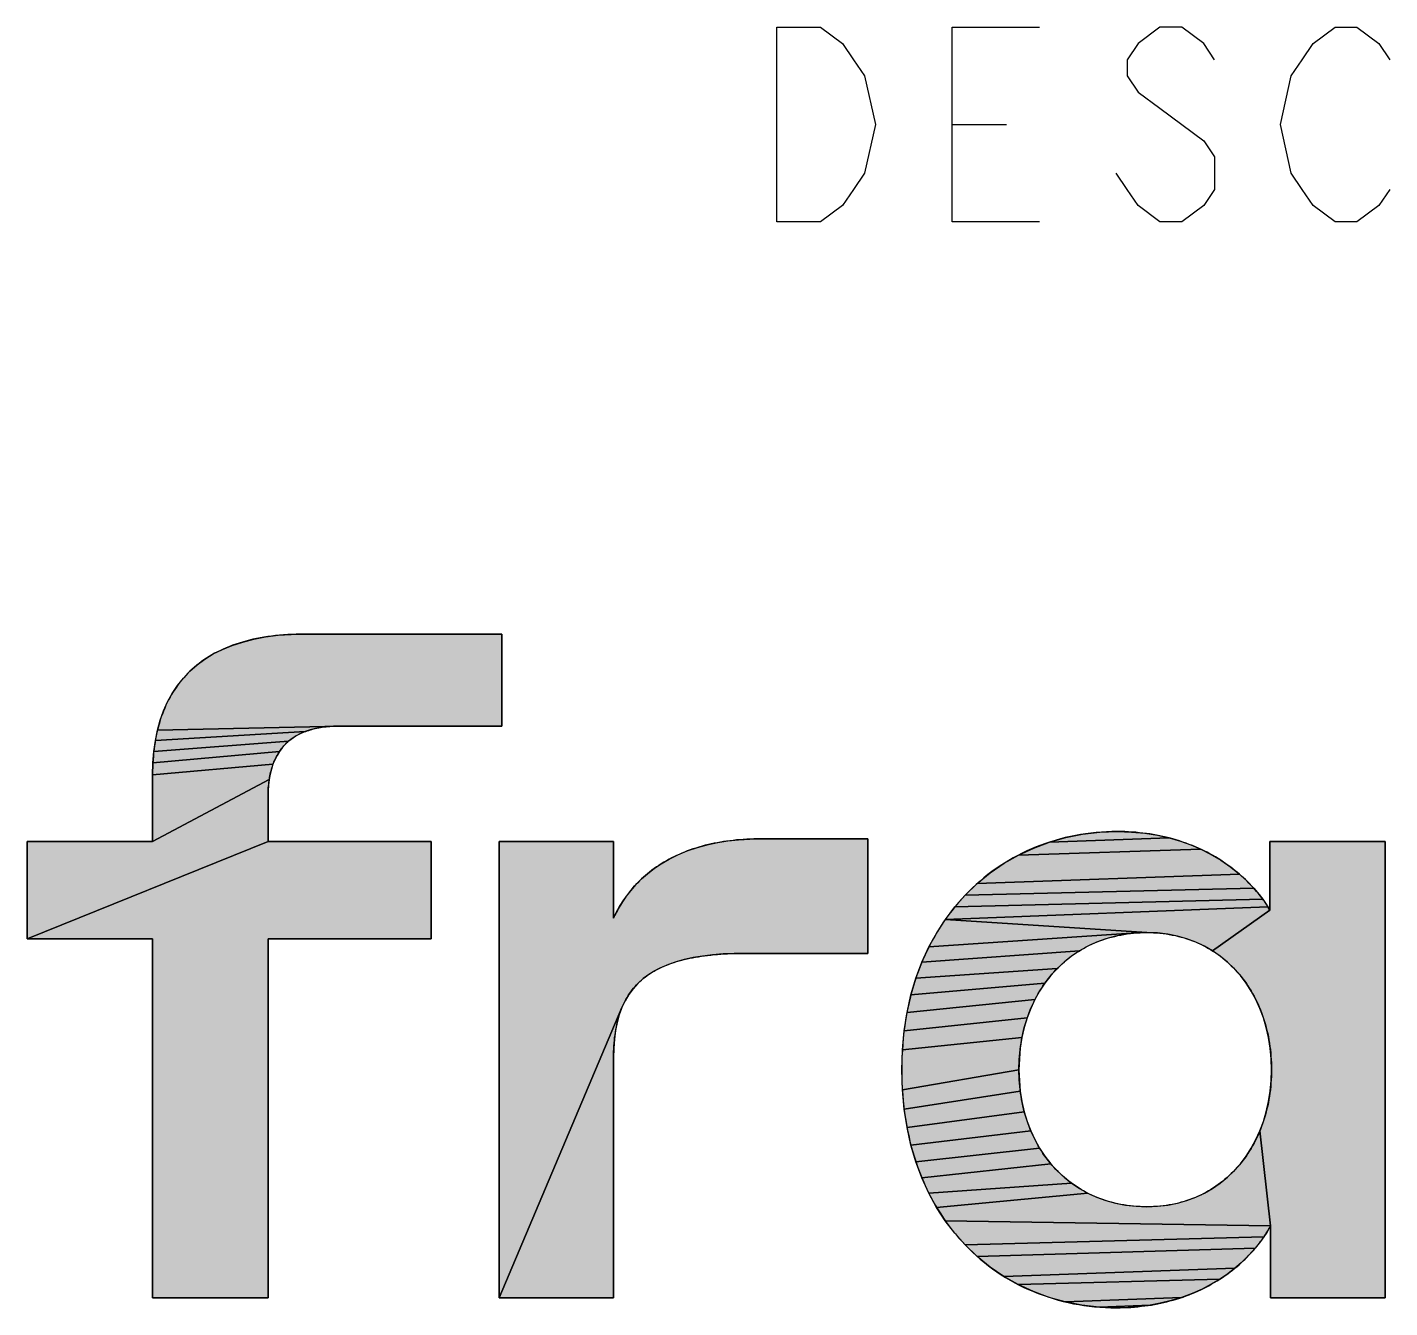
# Model space of a CAD drawing. Header units: millimetres. Extents: x 0 to 297, y 0 to 210.
# Drawn here: x 224.13 to 234.64, y 48.88 to 58.75 of the extents above; entities that cross this region are included whole.
import ezdxf

# ---------------------------------------------------------------- set-up
doc = ezdxf.new("R2010")
doc.units = ezdxf.units.MM
doc.header["$LTSCALE"] = 16.335
doc.layers.get('0').update_dxf_attribs({"linetype": 'CONTINUOUS'})

msp = doc.modelspace()

# ---------------------------------------------------------------- hatches: boundary and pattern name
at = {"linetype": 'CONTINUOUS'}
for points in [[(226.168, 54.07), (226.275, 54.072), (227.791, 54.072), (227.791, 53.363), (226.546, 53.363), (225.137, 53.331), (225.159, 53.408), (225.185, 53.481), (225.215, 53.55), (225.251, 53.615), (225.292, 53.676), (225.337, 53.733), (225.387, 53.786), (225.443, 53.834), (225.503, 53.879), (225.568, 53.919), (225.639, 53.954), (225.714, 53.985), (225.795, 54.011), (225.88, 54.033), (225.971, 54.05), (226.067, 54.063)], [(226.314, 53.333), (226.276, 53.32), (225.121, 53.251), (225.137, 53.331), (226.546, 53.363), (226.494, 53.362), (226.445, 53.358), (226.399, 53.352), (226.355, 53.344)], [(226.176, 53.268), (226.148, 53.246), (225.109, 53.167), (225.121, 53.251), (226.276, 53.32), (226.24, 53.305), (226.207, 53.288)], [(226.042, 53.103), (226.028, 53.068), (225.1, 52.988), (225.102, 53.079), (226.077, 53.166), (226.059, 53.136)], [(226.098, 53.195), (226.077, 53.166), (225.102, 53.079), (225.109, 53.167), (226.148, 53.246), (226.122, 53.222)], [(226.007, 52.991), (225.999, 52.95), (225.1, 52.473), (225.1, 52.988), (226.028, 53.068), (226.016, 53.031)], [(225.99, 52.814), (225.99, 52.473), (224.133, 51.722), (224.133, 52.473), (225.1, 52.473), (225.999, 52.95), (225.994, 52.907), (225.991, 52.861)], [(232.402, 52.545), (232.537, 52.55), (232.646, 52.546), (232.749, 52.537), (232.846, 52.521), (232.937, 52.501), (232.014, 52.468), (232.14, 52.504), (232.269, 52.529)], [(227.248, 52.473), (227.248, 51.722), (225.99, 51.722), (225.99, 48.955), (225.1, 48.955), (225.1, 51.722), (224.133, 51.722), (225.99, 52.473)], [(229.703, 52.492), (229.794, 52.494), (230.614, 52.494), (230.614, 51.611), (229.675, 51.611), (229.584, 51.61), (229.498, 51.606), (229.416, 51.599), (229.339, 51.59), (229.267, 51.578), (229.199, 51.563), (229.136, 51.546), (229.077, 51.526), (229.022, 51.503), (228.972, 51.477), (228.925, 51.448), (228.883, 51.417), (228.841, 51.379), (228.804, 51.338), (228.771, 51.293), (228.743, 51.245), (228.718, 51.193), (227.771, 48.955), (227.771, 52.473), (228.654, 52.473), (228.654, 51.882), (228.674, 51.925), (228.7, 51.973), (228.732, 52.023), (228.771, 52.076), (228.816, 52.131), (228.87, 52.185), (228.915, 52.225), (228.966, 52.264), (229.021, 52.301), (229.082, 52.337), (229.149, 52.37), (229.221, 52.4), (229.3, 52.427), (229.385, 52.45), (229.458, 52.465), (229.535, 52.477), (229.617, 52.487)], [(233.024, 52.476), (233.104, 52.447), (233.18, 52.414), (231.776, 52.369), (231.893, 52.423), (232.014, 52.468), (232.937, 52.501)], [(233.712, 51.945), (233.712, 52.473), (234.602, 52.473), (234.602, 48.955), (233.719, 48.955), (233.719, 49.511), (233.636, 50.243), (233.663, 50.315), (233.685, 50.39), (233.703, 50.468), (233.716, 50.548), (233.723, 50.63), (233.726, 50.714), (233.723, 50.799), (233.716, 50.881), (233.703, 50.961), (233.685, 51.039), (233.663, 51.113), (233.636, 51.185), (233.605, 51.254), (233.57, 51.319), (233.53, 51.381), (233.486, 51.439), (233.438, 51.493), (233.386, 51.543), (233.331, 51.589), (233.271, 51.63)], [(233.25, 52.379), (233.335, 52.328), (233.412, 52.275), (233.479, 52.221), (231.458, 52.15), (231.558, 52.232), (231.665, 52.305), (231.776, 52.369), (233.18, 52.414)], [(233.539, 52.167), (233.589, 52.114), (231.364, 52.06), (231.458, 52.15), (233.479, 52.221)], [(233.632, 52.064), (233.658, 52.029), (231.285, 51.97), (231.364, 52.06), (233.589, 52.114)], [(233.68, 51.997), (233.698, 51.969), (231.212, 51.873), (231.285, 51.97), (233.658, 52.029)], [(233.712, 51.945), (233.271, 51.63), (233.209, 51.666), (233.143, 51.697), (233.073, 51.723), (233.001, 51.744), (232.926, 51.759), (232.847, 51.768), (232.766, 51.771), (231.212, 51.873), (233.698, 51.969)], [(231.145, 51.77), (231.212, 51.873), (232.766, 51.771), (232.682, 51.768), (231.084, 51.66)], [(232.309, 51.666), (232.245, 51.63), (231.031, 51.543), (231.084, 51.66), (232.682, 51.768), (232.601, 51.759), (232.523, 51.744), (232.449, 51.723), (232.377, 51.697)], [(232.127, 51.543), (232.073, 51.493), (230.985, 51.42), (231.031, 51.543), (232.245, 51.63), (232.184, 51.589)], [(232.024, 51.439), (231.979, 51.381), (230.946, 51.291), (230.985, 51.42), (232.073, 51.493)], [(231.938, 51.319), (231.902, 51.254), (230.916, 51.155), (230.946, 51.291), (231.979, 51.381)], [(228.654, 50.805), (228.654, 48.955), (227.771, 48.955), (228.718, 51.193), (228.698, 51.137), (228.682, 51.078), (228.669, 51.015), (228.661, 50.949), (228.655, 50.879)], [(231.87, 51.185), (231.843, 51.113), (230.893, 51.014), (230.916, 51.155), (231.902, 51.254)], [(231.82, 51.039), (231.802, 50.961), (230.88, 50.867), (230.893, 51.014), (231.843, 51.113)], [(231.789, 50.881), (231.782, 50.799), (231.779, 50.714), (230.88, 50.56), (230.875, 50.714), (230.88, 50.867), (231.802, 50.961)], [(231.782, 50.63), (231.789, 50.548), (230.893, 50.411), (230.88, 50.56), (231.779, 50.714)], [(231.802, 50.468), (231.82, 50.39), (230.916, 50.269), (230.893, 50.411), (231.789, 50.548)], [(231.843, 50.315), (231.87, 50.243), (230.946, 50.133), (230.916, 50.269), (231.82, 50.39)], [(231.902, 50.175), (231.938, 50.109), (230.985, 50.003), (230.946, 50.133), (231.87, 50.243)], [(232.766, 49.657), (232.847, 49.661), (232.926, 49.67), (233.001, 49.685), (233.073, 49.705), (233.143, 49.731), (233.209, 49.762), (233.271, 49.799), (233.331, 49.84), (233.386, 49.885), (233.438, 49.935), (233.486, 49.989), (233.53, 50.047), (233.57, 50.109), (233.605, 50.175), (233.636, 50.243), (233.719, 49.511), (231.211, 49.55), (231.144, 49.653), (232.309, 49.762), (232.377, 49.731), (232.449, 49.705), (232.523, 49.685), (232.601, 49.67), (232.682, 49.661)], [(231.979, 50.047), (232.024, 49.989), (231.031, 49.88), (230.985, 50.003), (231.938, 50.109)], [(232.127, 49.885), (232.184, 49.84), (231.084, 49.763), (231.031, 49.88), (232.024, 49.989), (232.073, 49.935)], [(232.245, 49.799), (232.309, 49.762), (231.144, 49.653), (231.084, 49.763), (232.184, 49.84)], [(233.689, 49.458), (233.668, 49.426), (231.364, 49.364), (231.284, 49.453), (231.211, 49.55), (233.719, 49.511), (233.706, 49.487)], [(233.642, 49.39), (233.601, 49.338), (231.457, 49.274), (231.364, 49.364), (233.668, 49.426)], [(233.551, 49.283), (233.492, 49.226), (233.443, 49.183), (231.663, 49.12), (231.557, 49.193), (231.457, 49.274), (233.601, 49.338)], [(233.388, 49.14), (233.327, 49.099), (231.774, 49.057), (231.663, 49.12), (233.443, 49.183)], [(233.262, 49.06), (233.191, 49.022), (233.114, 48.988), (233.031, 48.957), (232.135, 48.924), (232.011, 48.959), (231.89, 49.003), (231.774, 49.057), (233.327, 49.099)], [(232.943, 48.931), (232.868, 48.913), (232.79, 48.899), (232.396, 48.884), (232.264, 48.899), (232.135, 48.924), (233.031, 48.957)], [(232.707, 48.888), (232.62, 48.881), (232.53, 48.879), (232.396, 48.884), (232.79, 48.899)]]:
    msp.add_hatch(color=7, dxfattribs=at).paths.add_polyline_path(points)

# ---------------------------------------------------------------- linework, layer by layer
at = {"color": 2, "linetype": 'CONTINUOUS'}
msp.add_line((231.263, 58), (231.684, 58), dxfattribs=at)
at = {"color": 7, "linetype": 'CONTINUOUS'}
for p, q in [((227.791, 54.072), (226.275, 54.072)), ((227.791, 53.363), (227.791, 54.072)), ((226.546, 53.363), (227.791, 53.363)), ((225.1, 52.988), (225.1, 52.473)), ((225.99, 52.473), (225.99, 52.814)), ((225.1, 52.473), (224.133, 52.473)), ((224.133, 52.473), (224.133, 51.722)), ((227.248, 52.473), (225.99, 52.473)), ((227.248, 51.722), (227.248, 52.473)), ((228.654, 52.473), (227.771, 52.473)), ((227.771, 52.473), (227.771, 48.955)), ((228.654, 51.882), (228.654, 52.473)), ((230.614, 52.494), (229.794, 52.494)), ((230.614, 51.611), (230.614, 52.494)), ((234.602, 52.473), (233.712, 52.473)), ((233.712, 52.473), (233.712, 51.945)), ((234.602, 48.955), (234.602, 52.473)), ((224.133, 51.722), (225.1, 51.722)), ((225.1, 51.722), (225.1, 48.955)), ((225.99, 51.722), (227.248, 51.722)), ((225.99, 48.955), (225.99, 51.722)), ((229.675, 51.611), (230.614, 51.611)), ((228.654, 48.955), (228.654, 50.805)), ((233.719, 49.511), (233.719, 48.955)), ((225.1, 48.955), (225.99, 48.955)), ((227.771, 48.955), (228.654, 48.955)), ((233.719, 48.955), (234.602, 48.955))]:
    msp.add_line(p, q, dxfattribs=at)
at = {"color": 2, "linetype": 'CONTINUOUS'}
for points in [[(229.912, 58.75), (230.25, 58.75), (230.419, 58.625), (230.503, 58.5), (230.588, 58.375), (230.672, 58), (230.588, 57.625), (230.503, 57.5), (230.419, 57.375), (230.25, 57.25), (229.912, 57.25), (229.912, 58.75)], [(231.937, 57.25), (231.263, 57.25), (231.263, 58.75), (231.937, 58.75)], [(233.287, 58.5), (233.203, 58.625), (233.034, 58.75), (232.866, 58.75), (232.697, 58.625), (232.613, 58.5), (232.613, 58.375), (232.697, 58.25), (232.866, 58.125), (233.034, 58), (233.203, 57.875), (233.287, 57.75), (233.287, 57.5), (233.203, 57.375), (233.034, 57.25), (232.866, 57.25), (232.697, 57.375), (232.613, 57.5), (232.528, 57.625)], [(234.638, 57.5), (234.553, 57.375), (234.384, 57.25), (234.216, 57.25), (234.047, 57.375), (233.962, 57.5), (233.878, 57.625), (233.794, 58), (233.878, 58.375), (233.962, 58.5), (234.047, 58.625), (234.216, 58.75), (234.384, 58.75), (234.553, 58.625), (234.638, 58.5)]]:
    msp.add_lwpolyline(points, dxfattribs=at)
at = {"color": 7, "linetype": 'CONTINUOUS'}
for points in [[(226.275, 54.072), (226.241, 54.072), (226.207, 54.072), (226.174, 54.07), (226.142, 54.069), (226.11, 54.066), (226.079, 54.064), (226.048, 54.061), (226.017, 54.057), (225.987, 54.053), (225.958, 54.048), (225.929, 54.043), (225.901, 54.038), (225.873, 54.032), (225.846, 54.025), (225.819, 54.018), (225.792, 54.011), (225.767, 54.003), (225.741, 53.995), (225.717, 53.986), (225.692, 53.977), (225.668, 53.967), (225.645, 53.957), (225.622, 53.946), (225.6, 53.935), (225.578, 53.924), (225.557, 53.912), (225.536, 53.9), (225.516, 53.887), (225.496, 53.874), (225.477, 53.86), (225.458, 53.846), (225.44, 53.832), (225.422, 53.817), (225.404, 53.801), (225.387, 53.786), (225.371, 53.77), (225.355, 53.753), (225.34, 53.736), (225.325, 53.719), (225.311, 53.701), (225.297, 53.683), (225.283, 53.664), (225.27, 53.645), (225.258, 53.626), (225.246, 53.606), (225.234, 53.586), (225.223, 53.565), (225.213, 53.544), (225.202, 53.523), (225.193, 53.501), (225.184, 53.479), (225.175, 53.456), (225.167, 53.433), (225.159, 53.41), (225.152, 53.386), (225.145, 53.362), (225.139, 53.338), (225.133, 53.313), (225.128, 53.288), (225.123, 53.262), (225.119, 53.237), (225.115, 53.21), (225.111, 53.184), (225.108, 53.157), (225.106, 53.129), (225.103, 53.102), (225.102, 53.074), (225.101, 53.045), (225.1, 53.017), (225.1, 52.988)], [(226.168, 54.07), (226.275, 54.072), (227.791, 54.072), (227.791, 53.363), (226.546, 53.363), (225.137, 53.331), (225.159, 53.408), (225.185, 53.481), (225.215, 53.55), (225.251, 53.615), (225.292, 53.676), (225.337, 53.733), (225.387, 53.786), (225.443, 53.834), (225.503, 53.879), (225.568, 53.919), (225.639, 53.954), (225.714, 53.985), (225.795, 54.011), (225.88, 54.033), (225.971, 54.05), (226.067, 54.063), (226.168, 54.07)], [(226.314, 53.333), (226.276, 53.32), (225.121, 53.251), (225.137, 53.331), (226.546, 53.363), (226.494, 53.362), (226.445, 53.358), (226.399, 53.352), (226.355, 53.344), (226.314, 53.333)], [(225.99, 52.814), (225.99, 52.829), (225.99, 52.843), (225.991, 52.858), (225.991, 52.872), (225.992, 52.886), (225.993, 52.9), (225.995, 52.914), (225.996, 52.928), (225.998, 52.941), (226, 52.954), (226.002, 52.967), (226.004, 52.98), (226.007, 52.992), (226.01, 53.005), (226.013, 53.017), (226.016, 53.029), (226.019, 53.041), (226.023, 53.052), (226.027, 53.064), (226.031, 53.075), (226.035, 53.086), (226.039, 53.096), (226.044, 53.107), (226.049, 53.117), (226.054, 53.128), (226.06, 53.137), (226.065, 53.147), (226.071, 53.157), (226.077, 53.166), (226.083, 53.175), (226.09, 53.184), (226.096, 53.193), (226.103, 53.201), (226.111, 53.21), (226.118, 53.218), (226.126, 53.225), (226.133, 53.233), (226.142, 53.241), (226.15, 53.248), (226.159, 53.255), (226.167, 53.262), (226.176, 53.268), (226.186, 53.274), (226.195, 53.281), (226.205, 53.287), (226.215, 53.292), (226.225, 53.298), (226.236, 53.303), (226.246, 53.308), (226.257, 53.313), (226.269, 53.318), (226.28, 53.322), (226.292, 53.326), (226.304, 53.33), (226.316, 53.334), (226.328, 53.337), (226.341, 53.341), (226.354, 53.344), (226.367, 53.347), (226.381, 53.349), (226.395, 53.352), (226.408, 53.354), (226.423, 53.356), (226.437, 53.358), (226.452, 53.359), (226.467, 53.36), (226.482, 53.361), (226.498, 53.362), (226.514, 53.363), (226.53, 53.363), (226.546, 53.363)], [(226.176, 53.268), (226.148, 53.246), (225.109, 53.167), (225.121, 53.251), (226.276, 53.32), (226.24, 53.305), (226.207, 53.288), (226.176, 53.268)], [(226.042, 53.103), (226.028, 53.068), (225.1, 52.988), (225.102, 53.079), (226.077, 53.166), (226.059, 53.136), (226.042, 53.103)], [(226.098, 53.195), (226.077, 53.166), (225.102, 53.079), (225.109, 53.167), (226.148, 53.246), (226.122, 53.222), (226.098, 53.195)], [(226.007, 52.991), (225.999, 52.95), (225.1, 52.473), (225.1, 52.988), (226.028, 53.068), (226.016, 53.031), (226.007, 52.991)], [(225.99, 52.814), (225.99, 52.473), (224.133, 51.722), (224.133, 52.473), (225.1, 52.473), (225.999, 52.95), (225.994, 52.907), (225.991, 52.861), (225.99, 52.814)], [(232.537, 52.55), (232.496, 52.549), (232.455, 52.548), (232.414, 52.546), (232.373, 52.542), (232.333, 52.538), (232.293, 52.533), (232.253, 52.527), (232.214, 52.52), (232.175, 52.512), (232.136, 52.503), (232.098, 52.493), (232.059, 52.482), (232.022, 52.471), (231.984, 52.458), (231.948, 52.445), (231.911, 52.431), (231.875, 52.416), (231.839, 52.4), (231.804, 52.383), (231.769, 52.365), (231.735, 52.347), (231.701, 52.327), (231.668, 52.307), (231.635, 52.286), (231.603, 52.264), (231.571, 52.241), (231.54, 52.218), (231.509, 52.194), (231.479, 52.168), (231.449, 52.142), (231.421, 52.116), (231.392, 52.088), (231.364, 52.06), (231.338, 52.031), (231.312, 52.002), (231.287, 51.973), (231.263, 51.942), (231.239, 51.911), (231.216, 51.879), (231.193, 51.846), (231.172, 51.813), (231.15, 51.779), (231.13, 51.744), (231.11, 51.709), (231.091, 51.673), (231.073, 51.636), (231.055, 51.599), (231.038, 51.56), (231.022, 51.522), (231.007, 51.482), (230.992, 51.442), (230.979, 51.401), (230.966, 51.36), (230.953, 51.318), (230.942, 51.275), (230.932, 51.232), (230.922, 51.188), (230.913, 51.143), (230.905, 51.098), (230.898, 51.052), (230.892, 51.006), (230.887, 50.959), (230.883, 50.911), (230.88, 50.863), (230.877, 50.814), (230.876, 50.764), (230.875, 50.714)], [(232.402, 52.545), (232.537, 52.55), (232.646, 52.546), (232.749, 52.537), (232.846, 52.521), (232.937, 52.501), (232.014, 52.468), (232.14, 52.504), (232.269, 52.529), (232.402, 52.545)], [(233.712, 51.945), (233.708, 51.952), (233.704, 51.959), (233.7, 51.967), (233.695, 51.975), (233.689, 51.984), (233.684, 51.993), (233.677, 52.002), (233.671, 52.012), (233.664, 52.022), (233.656, 52.032), (233.649, 52.042), (233.64, 52.053), (233.632, 52.064), (233.622, 52.076), (233.611, 52.088), (233.601, 52.101), (233.589, 52.114), (233.577, 52.127), (233.565, 52.14), (233.552, 52.153), (233.539, 52.167), (233.525, 52.18), (233.51, 52.194), (233.495, 52.207), (233.479, 52.221), (233.463, 52.235), (233.447, 52.248), (233.429, 52.262), (233.412, 52.275), (233.393, 52.289), (233.375, 52.302), (233.355, 52.315), (233.335, 52.328), (233.315, 52.341), (233.294, 52.354), (233.272, 52.367), (233.25, 52.379), (233.229, 52.39), (233.207, 52.401), (233.185, 52.412), (233.163, 52.422), (233.14, 52.432), (233.116, 52.442), (233.092, 52.451), (233.068, 52.461), (233.043, 52.469), (233.017, 52.478), (232.991, 52.486), (232.964, 52.494), (232.937, 52.501), (232.914, 52.507), (232.889, 52.512), (232.865, 52.518), (232.839, 52.523), (232.814, 52.527), (232.788, 52.531), (232.762, 52.535), (232.735, 52.538), (232.708, 52.541), (232.681, 52.544), (232.653, 52.546), (232.624, 52.548), (232.596, 52.549), (232.566, 52.55), (232.537, 52.55)], [(227.248, 52.473), (227.248, 51.722), (225.99, 51.722), (225.99, 48.955), (225.1, 48.955), (225.1, 51.722), (224.133, 51.722), (225.99, 52.473), (227.248, 52.473)], [(229.703, 52.492), (229.794, 52.494), (230.614, 52.494), (230.614, 51.611), (229.675, 51.611), (229.584, 51.61), (229.498, 51.606), (229.416, 51.599), (229.339, 51.59), (229.267, 51.578), (229.199, 51.563), (229.136, 51.546), (229.077, 51.526), (229.022, 51.503), (228.972, 51.477), (228.925, 51.448), (228.883, 51.417), (228.841, 51.379), (228.804, 51.338), (228.771, 51.293), (228.743, 51.245), (228.718, 51.193), (227.771, 48.955), (227.771, 52.473), (228.654, 52.473), (228.654, 51.882), (228.674, 51.925), (228.7, 51.973), (228.732, 52.023), (228.771, 52.076), (228.816, 52.131), (228.87, 52.185), (228.915, 52.225), (228.966, 52.264), (229.021, 52.301), (229.082, 52.337), (229.149, 52.37), (229.221, 52.4), (229.3, 52.427), (229.385, 52.45), (229.458, 52.465), (229.535, 52.477), (229.617, 52.487), (229.703, 52.492)], [(229.794, 52.494), (229.765, 52.494), (229.736, 52.493), (229.708, 52.492), (229.681, 52.491), (229.654, 52.489), (229.627, 52.487), (229.601, 52.485), (229.575, 52.482), (229.55, 52.479), (229.525, 52.476), (229.501, 52.472), (229.477, 52.469), (229.453, 52.464), (229.43, 52.46), (229.407, 52.455), (229.385, 52.45), (229.36, 52.444), (229.336, 52.437), (229.312, 52.43), (229.288, 52.423), (229.265, 52.416), (229.243, 52.408), (229.221, 52.4), (229.2, 52.392), (229.179, 52.383), (229.159, 52.374), (229.139, 52.365), (229.119, 52.356), (229.101, 52.347), (229.082, 52.337), (229.061, 52.325), (229.041, 52.313), (229.021, 52.301), (229.002, 52.289), (228.984, 52.277), (228.966, 52.264), (228.948, 52.251), (228.931, 52.238), (228.915, 52.225), (228.9, 52.212), (228.884, 52.198), (228.87, 52.185), (228.854, 52.17), (228.84, 52.155), (228.825, 52.141), (228.812, 52.126), (228.799, 52.111), (228.786, 52.096), (228.775, 52.081), (228.763, 52.067), (228.752, 52.052), (228.742, 52.038), (228.732, 52.023), (228.723, 52.009), (228.714, 51.995), (228.706, 51.982), (228.698, 51.968), (228.69, 51.955), (228.683, 51.942), (228.676, 51.929), (228.67, 51.917), (228.664, 51.905), (228.659, 51.894), (228.654, 51.882)], [(233.024, 52.476), (233.104, 52.447), (233.18, 52.414), (231.776, 52.369), (231.893, 52.423), (232.014, 52.468), (232.937, 52.501), (233.024, 52.476)], [(233.712, 51.945), (233.712, 52.473), (234.602, 52.473), (234.602, 48.955), (233.719, 48.955), (233.719, 49.511), (233.636, 50.243), (233.663, 50.315), (233.685, 50.39), (233.703, 50.468), (233.716, 50.548), (233.723, 50.63), (233.726, 50.714), (233.723, 50.799), (233.716, 50.881), (233.703, 50.961), (233.685, 51.039), (233.663, 51.113), (233.636, 51.185), (233.605, 51.254), (233.57, 51.319), (233.53, 51.381), (233.486, 51.439), (233.438, 51.493), (233.386, 51.543), (233.331, 51.589), (233.271, 51.63), (233.712, 51.945)], [(233.25, 52.379), (233.335, 52.328), (233.412, 52.275), (233.479, 52.221), (231.458, 52.15), (231.558, 52.232), (231.665, 52.305), (231.776, 52.369), (233.18, 52.414), (233.25, 52.379)], [(233.539, 52.167), (233.589, 52.114), (231.364, 52.06), (231.458, 52.15), (233.479, 52.221), (233.539, 52.167)], [(233.632, 52.064), (233.658, 52.029), (231.285, 51.97), (231.364, 52.06), (233.589, 52.114), (233.632, 52.064)], [(233.68, 51.997), (233.698, 51.969), (231.212, 51.873), (231.285, 51.97), (233.658, 52.029), (233.68, 51.997)], [(233.712, 51.945), (233.271, 51.63), (233.209, 51.666), (233.143, 51.697), (233.073, 51.723), (233.001, 51.744), (232.926, 51.759), (232.847, 51.768), (232.766, 51.771), (231.212, 51.873), (233.698, 51.969), (233.712, 51.945)], [(231.145, 51.77), (231.212, 51.873), (232.766, 51.771), (232.682, 51.768), (231.084, 51.66), (231.145, 51.77)], [(232.309, 51.666), (232.245, 51.63), (231.031, 51.543), (231.084, 51.66), (232.682, 51.768), (232.601, 51.759), (232.523, 51.744), (232.449, 51.723), (232.377, 51.697), (232.309, 51.666)], [(231.779, 50.714), (231.779, 50.741), (231.78, 50.767), (231.781, 50.793), (231.783, 50.818), (231.785, 50.844), (231.788, 50.869), (231.791, 50.894), (231.795, 50.919), (231.799, 50.944), (231.804, 50.968), (231.809, 50.992), (231.814, 51.016), (231.82, 51.04), (231.827, 51.063), (231.834, 51.086), (231.841, 51.109), (231.849, 51.132), (231.857, 51.154), (231.866, 51.176), (231.875, 51.198), (231.885, 51.219), (231.895, 51.24), (231.906, 51.261), (231.917, 51.281), (231.928, 51.302), (231.94, 51.321), (231.952, 51.341), (231.964, 51.36), (231.977, 51.379), (231.991, 51.397), (232.005, 51.415), (232.019, 51.433), (232.033, 51.45), (232.048, 51.467), (232.064, 51.483), (232.08, 51.5), (232.096, 51.515), (232.112, 51.531), (232.129, 51.546), (232.146, 51.56), (232.164, 51.574), (232.182, 51.588), (232.2, 51.601), (232.219, 51.614), (232.238, 51.626), (232.258, 51.638), (232.277, 51.649), (232.297, 51.66), (232.318, 51.671), (232.339, 51.681), (232.36, 51.69), (232.381, 51.699), (232.403, 51.707), (232.425, 51.715), (232.447, 51.723), (232.47, 51.73), (232.493, 51.736), (232.517, 51.742), (232.54, 51.748), (232.564, 51.752), (232.588, 51.757), (232.613, 51.761), (232.638, 51.764), (232.663, 51.766), (232.688, 51.768), (232.714, 51.77), (232.74, 51.771), (232.766, 51.771)], [(232.766, 51.771), (232.791, 51.771), (232.817, 51.77), (232.841, 51.768), (232.866, 51.766), (232.89, 51.764), (232.914, 51.761), (232.938, 51.757), (232.961, 51.752), (232.985, 51.748), (233.008, 51.742), (233.03, 51.736), (233.052, 51.73), (233.074, 51.723), (233.096, 51.715), (233.118, 51.707), (233.139, 51.699), (233.16, 51.69), (233.18, 51.681), (233.2, 51.671), (233.22, 51.66), (233.24, 51.649), (233.259, 51.638), (233.278, 51.626), (233.296, 51.614), (233.314, 51.601), (233.332, 51.588), (233.35, 51.574), (233.367, 51.56), (233.384, 51.546), (233.4, 51.531), (233.416, 51.515), (233.432, 51.5), (233.447, 51.483), (233.462, 51.467), (233.477, 51.45), (233.491, 51.433), (233.505, 51.415), (233.519, 51.397), (233.532, 51.379), (233.544, 51.36), (233.557, 51.341), (233.568, 51.321), (233.58, 51.302), (233.591, 51.281), (233.602, 51.261), (233.612, 51.24), (233.622, 51.219), (233.631, 51.198), (233.64, 51.176), (233.649, 51.154), (233.657, 51.132), (233.665, 51.109), (233.672, 51.086), (233.679, 51.063), (233.685, 51.04), (233.691, 51.016), (233.697, 50.992), (233.702, 50.968), (233.706, 50.944), (233.71, 50.919), (233.714, 50.894), (233.717, 50.869), (233.72, 50.844), (233.722, 50.818), (233.724, 50.793), (233.725, 50.767), (233.726, 50.741), (233.726, 50.714)], [(228.654, 50.805), (228.654, 50.828), (228.654, 50.852), (228.655, 50.874), (228.656, 50.897), (228.658, 50.919), (228.66, 50.941), (228.662, 50.962), (228.665, 50.983), (228.668, 51.004), (228.671, 51.024), (228.675, 51.044), (228.679, 51.064), (228.683, 51.083), (228.688, 51.102), (228.693, 51.121), (228.699, 51.139), (228.705, 51.157), (228.711, 51.174), (228.718, 51.191), (228.725, 51.208), (228.733, 51.224), (228.74, 51.24), (228.749, 51.256), (228.758, 51.271), (228.767, 51.286), (228.777, 51.301), (228.787, 51.315), (228.797, 51.329), (228.808, 51.342), (228.819, 51.356), (228.831, 51.369), (228.844, 51.381), (228.856, 51.393), (228.869, 51.405), (228.883, 51.417), (228.896, 51.427), (228.909, 51.437), (228.923, 51.447), (228.937, 51.456), (228.952, 51.465), (228.967, 51.474), (228.982, 51.483), (228.998, 51.491), (229.014, 51.499), (229.031, 51.507), (229.048, 51.514), (229.065, 51.521), (229.083, 51.528), (229.101, 51.535), (229.12, 51.541), (229.139, 51.547), (229.159, 51.553), (229.179, 51.558), (229.199, 51.563), (229.22, 51.568), (229.241, 51.573), (229.263, 51.577), (229.285, 51.582), (229.308, 51.585), (229.331, 51.589), (229.355, 51.592), (229.379, 51.595), (229.404, 51.598), (229.429, 51.601), (229.454, 51.603), (229.48, 51.605), (229.507, 51.607), (229.533, 51.608), (229.561, 51.609), (229.589, 51.61), (229.617, 51.611), (229.646, 51.611), (229.675, 51.611)], [(232.127, 51.543), (232.073, 51.493), (230.985, 51.42), (231.031, 51.543), (232.245, 51.63), (232.184, 51.589), (232.127, 51.543)], [(232.024, 51.439), (231.979, 51.381), (230.946, 51.291), (230.985, 51.42), (232.073, 51.493), (232.024, 51.439)], [(231.938, 51.319), (231.902, 51.254), (230.916, 51.155), (230.946, 51.291), (231.979, 51.381), (231.938, 51.319)], [(228.654, 50.805), (228.654, 48.955), (227.771, 48.955), (228.718, 51.193), (228.698, 51.137), (228.682, 51.078), (228.669, 51.015), (228.661, 50.949), (228.655, 50.879), (228.654, 50.805)], [(231.87, 51.185), (231.843, 51.113), (230.893, 51.014), (230.916, 51.155), (231.902, 51.254), (231.87, 51.185)], [(231.82, 51.039), (231.802, 50.961), (230.88, 50.867), (230.893, 51.014), (231.843, 51.113), (231.82, 51.039)], [(231.789, 50.881), (231.782, 50.799), (231.779, 50.714), (230.88, 50.56), (230.875, 50.714), (230.88, 50.867), (231.802, 50.961), (231.789, 50.881)], [(230.875, 50.714), (230.876, 50.665), (230.877, 50.617), (230.879, 50.569), (230.883, 50.521), (230.887, 50.474), (230.891, 50.428), (230.897, 50.382), (230.904, 50.337), (230.911, 50.293), (230.919, 50.249), (230.929, 50.206), (230.938, 50.164), (230.949, 50.122), (230.961, 50.08), (230.973, 50.04), (230.986, 50), (231, 49.96), (231.014, 49.921), (231.029, 49.883), (231.045, 49.846), (231.062, 49.809), (231.079, 49.773), (231.097, 49.737), (231.116, 49.702), (231.135, 49.668), (231.155, 49.635), (231.176, 49.602), (231.197, 49.57), (231.219, 49.538), (231.242, 49.507), (231.265, 49.477), (231.289, 49.448), (231.313, 49.419), (231.338, 49.391), (231.364, 49.364), (231.392, 49.335), (231.421, 49.307), (231.451, 49.279), (231.481, 49.253), (231.513, 49.227), (231.544, 49.202), (231.576, 49.178), (231.609, 49.155), (231.642, 49.133), (231.676, 49.112), (231.711, 49.092), (231.746, 49.072), (231.781, 49.054), (231.817, 49.036), (231.853, 49.019), (231.89, 49.003), (231.927, 48.989), (231.965, 48.975), (232.003, 48.962), (232.042, 48.949), (232.08, 48.938), (232.12, 48.928), (232.159, 48.919), (232.199, 48.91), (232.24, 48.903), (232.28, 48.897), (232.321, 48.891), (232.362, 48.887), (232.404, 48.883), (232.446, 48.881), (232.488, 48.879), (232.53, 48.879)], [(231.782, 50.63), (231.789, 50.548), (230.893, 50.411), (230.88, 50.56), (231.779, 50.714), (231.782, 50.63)], [(232.766, 49.657), (232.74, 49.658), (232.714, 49.659), (232.688, 49.66), (232.663, 49.662), (232.638, 49.665), (232.613, 49.668), (232.588, 49.672), (232.564, 49.676), (232.54, 49.681), (232.517, 49.686), (232.493, 49.692), (232.47, 49.699), (232.447, 49.706), (232.425, 49.713), (232.403, 49.721), (232.381, 49.729), (232.36, 49.738), (232.339, 49.748), (232.318, 49.758), (232.297, 49.768), (232.277, 49.779), (232.258, 49.791), (232.238, 49.803), (232.219, 49.815), (232.2, 49.828), (232.182, 49.841), (232.164, 49.854), (232.146, 49.869), (232.129, 49.883), (232.112, 49.898), (232.096, 49.913), (232.08, 49.929), (232.064, 49.945), (232.048, 49.962), (232.033, 49.979), (232.019, 49.996), (232.005, 50.014), (231.991, 50.032), (231.977, 50.05), (231.964, 50.069), (231.952, 50.088), (231.94, 50.107), (231.928, 50.127), (231.917, 50.147), (231.906, 50.168), (231.895, 50.188), (231.885, 50.21), (231.875, 50.231), (231.866, 50.253), (231.857, 50.275), (231.849, 50.297), (231.841, 50.32), (231.834, 50.342), (231.827, 50.366), (231.82, 50.389), (231.814, 50.413), (231.809, 50.436), (231.804, 50.461), (231.799, 50.485), (231.795, 50.51), (231.791, 50.534), (231.788, 50.56), (231.785, 50.585), (231.783, 50.61), (231.781, 50.636), (231.78, 50.662), (231.779, 50.688), (231.779, 50.714)], [(233.726, 50.714), (233.726, 50.688), (233.725, 50.662), (233.724, 50.636), (233.722, 50.61), (233.72, 50.585), (233.717, 50.56), (233.714, 50.534), (233.71, 50.51), (233.706, 50.485), (233.702, 50.461), (233.697, 50.436), (233.691, 50.413), (233.685, 50.389), (233.679, 50.366), (233.672, 50.342), (233.665, 50.32), (233.657, 50.297), (233.649, 50.275), (233.64, 50.253), (233.631, 50.231), (233.622, 50.21), (233.612, 50.188), (233.602, 50.168), (233.591, 50.147), (233.58, 50.127), (233.568, 50.107), (233.557, 50.088), (233.544, 50.069), (233.532, 50.05), (233.519, 50.032), (233.505, 50.014), (233.491, 49.996), (233.477, 49.979), (233.462, 49.962), (233.447, 49.945), (233.432, 49.929), (233.416, 49.913), (233.4, 49.898), (233.384, 49.883), (233.367, 49.869), (233.35, 49.854), (233.332, 49.841), (233.314, 49.828), (233.296, 49.815), (233.278, 49.803), (233.259, 49.791), (233.24, 49.779), (233.22, 49.768), (233.2, 49.758), (233.18, 49.748), (233.16, 49.738), (233.139, 49.729), (233.118, 49.721), (233.096, 49.713), (233.074, 49.706), (233.052, 49.699), (233.03, 49.692), (233.008, 49.686), (232.985, 49.681), (232.961, 49.676), (232.938, 49.672), (232.914, 49.668), (232.89, 49.665), (232.866, 49.662), (232.841, 49.66), (232.817, 49.659), (232.791, 49.658), (232.766, 49.657)], [(231.802, 50.468), (231.82, 50.39), (230.916, 50.269), (230.893, 50.411), (231.789, 50.548), (231.802, 50.468)], [(231.843, 50.315), (231.87, 50.243), (230.946, 50.133), (230.916, 50.269), (231.82, 50.39), (231.843, 50.315)], [(231.902, 50.175), (231.938, 50.109), (230.985, 50.003), (230.946, 50.133), (231.87, 50.243), (231.902, 50.175)], [(232.766, 49.657), (232.847, 49.661), (232.926, 49.67), (233.001, 49.685), (233.073, 49.705), (233.143, 49.731), (233.209, 49.762), (233.271, 49.799), (233.331, 49.84), (233.386, 49.885), (233.438, 49.935), (233.486, 49.989), (233.53, 50.047), (233.57, 50.109), (233.605, 50.175), (233.636, 50.243), (233.719, 49.511), (231.211, 49.55), (231.144, 49.653), (232.309, 49.762), (232.377, 49.731), (232.449, 49.705), (232.523, 49.685), (232.601, 49.67), (232.682, 49.661), (232.766, 49.657)], [(231.979, 50.047), (232.024, 49.989), (231.031, 49.88), (230.985, 50.003), (231.938, 50.109), (231.979, 50.047)], [(232.127, 49.885), (232.184, 49.84), (231.084, 49.763), (231.031, 49.88), (232.024, 49.989), (232.073, 49.935), (232.127, 49.885)], [(232.245, 49.799), (232.309, 49.762), (231.144, 49.653), (231.084, 49.763), (232.184, 49.84), (232.245, 49.799)], [(233.689, 49.458), (233.668, 49.426), (231.364, 49.364), (231.284, 49.453), (231.211, 49.55), (233.719, 49.511), (233.706, 49.487), (233.689, 49.458)], [(232.53, 48.879), (232.559, 48.879), (232.587, 48.88), (232.615, 48.881), (232.642, 48.882), (232.67, 48.884), (232.696, 48.887), (232.723, 48.89), (232.749, 48.893), (232.774, 48.896), (232.8, 48.9), (232.825, 48.904), (232.849, 48.909), (232.873, 48.914), (232.897, 48.919), (232.92, 48.925), (232.943, 48.931), (232.969, 48.938), (232.994, 48.945), (233.019, 48.953), (233.044, 48.961), (233.067, 48.97), (233.091, 48.979), (233.114, 48.988), (233.136, 48.997), (233.158, 49.007), (233.18, 49.017), (233.201, 49.027), (233.222, 49.038), (233.242, 49.049), (233.262, 49.06), (233.284, 49.073), (233.306, 49.086), (233.327, 49.099), (233.348, 49.113), (233.368, 49.127), (233.388, 49.14), (233.407, 49.155), (233.425, 49.169), (233.443, 49.183), (233.46, 49.197), (233.476, 49.211), (233.492, 49.226), (233.508, 49.24), (233.523, 49.254), (233.537, 49.268), (233.551, 49.283), (233.564, 49.297), (233.577, 49.31), (233.589, 49.324), (233.601, 49.338), (233.612, 49.351), (233.623, 49.364), (233.633, 49.377), (233.642, 49.39), (233.651, 49.401), (233.659, 49.412), (233.666, 49.423), (233.673, 49.433), (233.68, 49.444), (233.686, 49.453), (233.692, 49.463), (233.698, 49.472), (233.703, 49.481), (233.707, 49.489), (233.712, 49.497), (233.715, 49.504), (233.719, 49.511)], [(233.642, 49.39), (233.601, 49.338), (231.457, 49.274), (231.364, 49.364), (233.668, 49.426), (233.642, 49.39)], [(233.551, 49.283), (233.492, 49.226), (233.443, 49.183), (231.663, 49.12), (231.557, 49.193), (231.457, 49.274), (233.601, 49.338), (233.551, 49.283)], [(233.388, 49.14), (233.327, 49.099), (231.774, 49.057), (231.663, 49.12), (233.443, 49.183), (233.388, 49.14)], [(233.262, 49.06), (233.191, 49.022), (233.114, 48.988), (233.031, 48.957), (232.135, 48.924), (232.011, 48.959), (231.89, 49.003), (231.774, 49.057), (233.327, 49.099), (233.262, 49.06)], [(232.943, 48.931), (232.868, 48.913), (232.79, 48.899), (232.396, 48.884), (232.264, 48.899), (232.135, 48.924), (233.031, 48.957), (232.943, 48.931)], [(232.707, 48.888), (232.62, 48.881), (232.53, 48.879), (232.396, 48.884), (232.79, 48.899), (232.707, 48.888)]]:
    msp.add_lwpolyline(points, dxfattribs=at)

doc.saveas('drawing.dxf')
